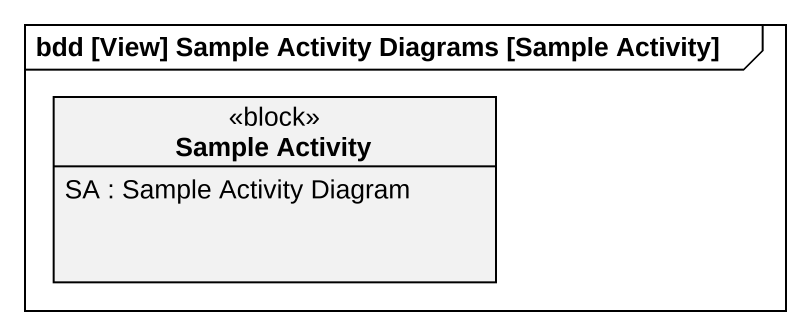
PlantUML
@startuml
mainframe bdd [View] Sample Activity Diagrams [Sample Activity]
hide circle
hide empty members
class "Sample Activity" as Sample_Activity <<block>> {
  SA : Sample Activity Diagram
}
@enduml
